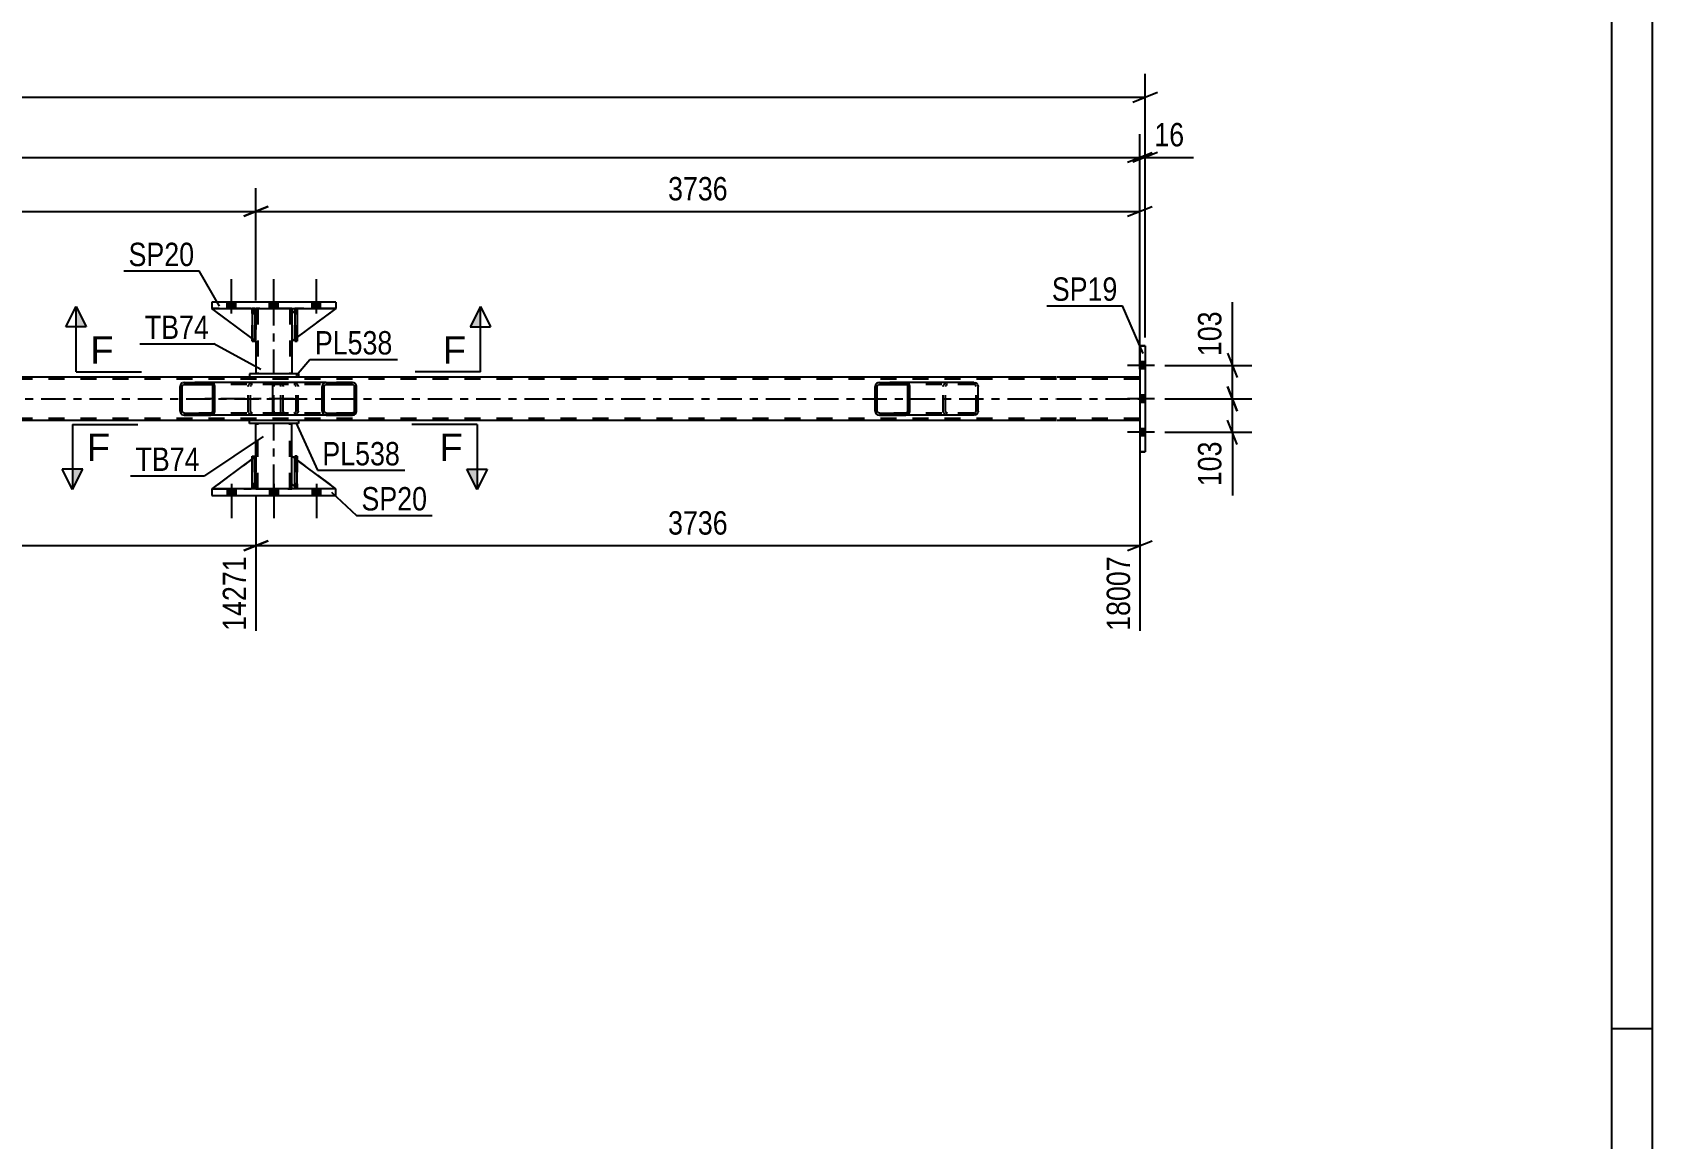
# Model space of a CAD drawing. Header units: millimetres. Extents: x 0 to 841, y 0 to 594.
# Drawn here: x 642.6 to 841, y 135.5 to 271.1 of the extents above; entities that cross this region are included whole.
import ezdxf

# ---------------------------------------------------------------- set-up
doc = ezdxf.new("R2010")
doc.units = ezdxf.units.MM
doc.linetypes.add('DXK_LINE_DOT2', pattern=[3.9198, 1.9599, -1.9599])
doc.linetypes.add('DXK_LINE_DOT3', pattern=[5.9187, 2.979, -0.9799, 0.9799, -0.9799])
doc.styles.add('Arial', font='ARIAL.TTF', dxfattribs={"height": 0.2})
doc.styles.add('Arial Narrow', font='ARIALN.TTF', dxfattribs={"height": 0.2})

# ---------------------------------------------------------------- blocks, each defined once
blk = doc.blocks.new('Unknown-318887337-1135')
at = {"color": 5, "linetype": 'Continuous'}
for p, q in [((841, 0), (841, 594)), ((836, 5), (836, 589)), ((841, 149), (836, 149))]:
    blk.add_line(p, q, dxfattribs=at)
blk = doc.blocks.new('Part-318887337-2912 - 2764')
at = {"linetype": 'Continuous'}
h = blk.add_hatch(dxfattribs=at)
h.set_pattern_fill('', scale=0.7, style=0, pattern_type=0)
h.set_pattern_definition([(45, (682.2037, 227.8962), (-1.57154, 1.57154), [])])
h.paths.add_polyline_path([(682.24, 227.71), (682.2, 227.9), (682.09, 228.05), (681.93, 228.16), (681.74, 228.19), (678.55, 228.19), (678.36, 228.16), (678.2, 228.05), (678.09, 227.9), (678.05, 227.71), (678.05, 224.67), (678.09, 224.49), (678.2, 224.33), (678.36, 224.23), (678.55, 224.19), (681.74, 224.19), (681.93, 224.23), (682.09, 224.33), (682.2, 224.49), (682.24, 224.67)])
h.paths.add_polyline_path([(681.97, 224.58), (681.92, 224.5), (681.84, 224.45), (681.74, 224.43), (678.55, 224.43), (678.46, 224.45), (678.38, 224.5), (678.32, 224.58), (678.3, 224.67), (678.3, 227.71), (678.32, 227.8), (678.38, 227.88), (678.46, 227.93), (678.55, 227.95), (681.74, 227.95), (681.84, 227.93), (681.92, 227.88), (681.97, 227.8), (681.99, 227.71), (681.99, 224.67)])
at = {"color": 2, "linetype": 'Continuous'}
for p, q in [((671.98, 227.71), (672, 227.9)), ((671.98, 224.67), (671.98, 227.71)), ((672, 227.9), (672.06, 228.05)), ((672.06, 228.05), (672.15, 228.16)), ((672.15, 228.16), (672.25, 228.19)), ((678.55, 228.19), (672.25, 228.19)), ((678.09, 227.9), (678.05, 227.71)), ((678.05, 224.67), (678.05, 227.71)), ((678.3, 227.71), (678.32, 227.8)), ((678.3, 224.67), (678.3, 227.71)), ((678.32, 227.8), (678.38, 227.88)), ((678.55, 228.19), (678.36, 228.16)), ((678.38, 227.88), (678.46, 227.93)), ((678.46, 227.93), (678.55, 227.95)), ((678.55, 228.19), (681.74, 228.19)), ((678.55, 227.95), (681.74, 227.95)), ((681.93, 228.16), (681.74, 228.19)), ((681.74, 227.95), (681.84, 227.93)), ((681.84, 227.93), (681.92, 227.88)), ((681.92, 227.88), (681.97, 227.8)), ((681.97, 227.8), (681.99, 227.71)), ((681.99, 224.67), (681.99, 227.71)), ((682.24, 227.71), (682.2, 227.9)), ((682.24, 224.67), (682.24, 227.71)), ((672, 224.49), (671.98, 224.67)), ((672.06, 224.33), (672, 224.49)), ((672.15, 224.23), (672.06, 224.33)), ((678.05, 224.67), (678.09, 224.49)), ((678.32, 224.58), (678.3, 224.67)), ((678.38, 224.5), (678.32, 224.58)), ((678.46, 224.45), (678.38, 224.5)), ((678.55, 224.43), (678.46, 224.45)), ((678.55, 224.43), (681.74, 224.43)), ((681.84, 224.45), (681.74, 224.43)), ((681.92, 224.5), (681.84, 224.45)), ((681.97, 224.58), (681.92, 224.5)), ((681.99, 224.67), (681.97, 224.58)), ((682.2, 224.49), (682.24, 224.67)), ((672.25, 224.19), (672.15, 224.23)), ((678.55, 224.19), (672.25, 224.19)), ((678.36, 224.23), (678.55, 224.19)), ((678.55, 224.19), (681.74, 224.19)), ((681.74, 224.19), (681.93, 224.23))]:
    blk.add_line(p, q, dxfattribs=at)
at = {"color": 7, "linetype": 'DXK_LINE_DOT2'}
for p, q in [((672.13, 227.8), (672.12, 227.71)), ((672.12, 224.67), (672.12, 227.71)), ((672.16, 227.88), (672.13, 227.8)), ((672.2, 227.93), (672.16, 227.88)), ((672.25, 227.95), (672.2, 227.93)), ((681.74, 227.95), (672.25, 227.95)), ((673.25, 227.95), (673.25, 228.19)), ((674.59, 228.19), (674.78, 228.16)), ((674.69, 227.93), (674.59, 227.95)), ((674.77, 227.88), (674.69, 227.93)), ((674.82, 227.8), (674.77, 227.88)), ((674.84, 227.71), (674.82, 227.8)), ((674.84, 224.67), (674.84, 227.71)), ((675.05, 227.9), (675.09, 227.71)), ((675.09, 224.67), (675.09, 227.71)), ((681.74, 228.19), (678.55, 228.19)), ((672.12, 224.67), (672.13, 224.58)), ((672.13, 224.58), (672.16, 224.5)), ((672.16, 224.5), (672.2, 224.45)), ((672.2, 224.45), (672.25, 224.43)), ((681.74, 224.43), (672.25, 224.43)), ((673.25, 224.19), (673.25, 224.43)), ((674.59, 224.43), (674.69, 224.45)), ((674.69, 224.45), (674.77, 224.5)), ((674.77, 224.5), (674.82, 224.58)), ((674.82, 224.58), (674.84, 224.67)), ((675.09, 224.67), (675.05, 224.49)), ((674.59, 224.19), (672.25, 224.19)), ((674.78, 224.23), (674.59, 224.19)), ((681.74, 224.19), (678.55, 224.19))]:
    blk.add_line(p, q, dxfattribs=at)
for centre, start, end in [((674.6, 227.7), 23.8494, 68.8059), ((674.6, 224.69), 291.1941, 336.1506)]:
    blk.add_arc(centre, 0.492, start, end, dxfattribs=at)
at = {"color": 2, "linetype": 'Continuous'}
for centre, start, end in [((678.54, 227.7), 111.1941, 156.1506), ((681.75, 227.7), 23.8494, 68.8059), ((678.54, 224.69), 203.8494, 248.8059), ((681.75, 224.69), 291.1941, 336.1506)]:
    blk.add_arc(centre, 0.492, start, end, dxfattribs=at)
blk = doc.blocks.new('Part-318887337-2864 - 2764')
at = {"color": 2, "linetype": 'Continuous'}
for p, q in [((669.93, 237.24), (669.93, 236.64)), ((674.33, 237.24), (674.33, 236.64)), ((669.93, 233.24), (669.93, 229.24)), ((674.33, 233.24), (674.33, 229.24))]:
    blk.add_line(p, q, dxfattribs=at)
at = {"color": 7, "linetype": 'DXK_LINE_DOT2'}
for p, q in [((674.33, 237.24), (669.93, 237.24)), ((669.93, 236.64), (669.93, 233.24)), ((670.17, 237.24), (670.17, 229.24)), ((674.09, 237.24), (674.09, 229.24)), ((674.33, 236.64), (674.33, 233.24)), ((674.33, 229.24), (669.93, 229.24))]:
    blk.add_line(p, q, dxfattribs=at)
at = {"color": 7, "linetype": 'DXK_LINE_DOT3'}
blk.add_line((672.13, 229.24), (672.13, 237.24), dxfattribs=at)
blk = doc.blocks.new('Part-318887337-2879 - 2764')
at = {"linetype": 'Continuous'}
h = blk.add_hatch(dxfattribs=at)
h.set_pattern_fill('', scale=0.7, style=0, pattern_type=0)
h.set_pattern_definition([(45, (749.993, 227.8962), (-1.57154, 1.57154), [])])
h.paths.add_polyline_path([(750.03, 227.71), (749.99, 227.9), (749.88, 228.05), (749.72, 228.16), (749.52, 228.19), (746.29, 228.19), (746.09, 228.16), (745.92, 228.05), (745.81, 227.9), (745.78, 227.71), (745.78, 224.67), (745.81, 224.49), (745.92, 224.33), (746.09, 224.23), (746.29, 224.19), (749.52, 224.19), (749.72, 224.23), (749.88, 224.33), (749.99, 224.49), (750.03, 224.67)])
h.paths.add_polyline_path([(749.76, 224.58), (749.7, 224.5), (749.62, 224.45), (749.52, 224.43), (746.29, 224.43), (746.19, 224.45), (746.11, 224.5), (746.05, 224.58), (746.03, 224.67), (746.03, 227.71), (746.05, 227.8), (746.11, 227.88), (746.19, 227.93), (746.29, 227.95), (749.52, 227.95), (749.62, 227.93), (749.7, 227.88), (749.76, 227.8), (749.78, 227.71), (749.78, 224.67)])
at = {"color": 2, "linetype": 'Continuous'}
for p, q in [((745.81, 227.9), (745.78, 227.71)), ((745.78, 224.67), (745.78, 227.71)), ((746.03, 227.71), (746.05, 227.8)), ((746.03, 224.67), (746.03, 227.71)), ((746.05, 227.8), (746.11, 227.88)), ((746.29, 228.19), (746.09, 228.16)), ((746.11, 227.88), (746.19, 227.93)), ((746.19, 227.93), (746.29, 227.95)), ((746.29, 228.19), (749.52, 228.19)), ((746.29, 227.95), (749.52, 227.95)), ((757.87, 228.19), (749.52, 228.19)), ((749.72, 228.16), (749.52, 228.19)), ((749.52, 227.95), (749.62, 227.93)), ((749.62, 227.93), (749.7, 227.88)), ((749.7, 227.88), (749.76, 227.8)), ((749.76, 227.8), (749.78, 227.71)), ((749.78, 224.67), (749.78, 227.71)), ((750.03, 227.71), (749.99, 227.9)), ((750.03, 224.67), (750.03, 227.71)), ((757.87, 228.19), (758.07, 228.16)), ((758.34, 227.9), (758.38, 227.71)), ((758.38, 224.67), (758.38, 227.71)), ((745.78, 224.67), (745.81, 224.49)), ((746.05, 224.58), (746.03, 224.67)), ((746.11, 224.5), (746.05, 224.58)), ((746.19, 224.45), (746.11, 224.5)), ((746.29, 224.43), (746.19, 224.45)), ((746.29, 224.43), (749.52, 224.43)), ((749.62, 224.45), (749.52, 224.43)), ((749.7, 224.5), (749.62, 224.45)), ((749.76, 224.58), (749.7, 224.5)), ((749.78, 224.67), (749.76, 224.58)), ((749.99, 224.49), (750.03, 224.67)), ((758.38, 224.67), (758.34, 224.49)), ((746.09, 224.23), (746.29, 224.19)), ((746.29, 224.19), (749.52, 224.19)), ((749.52, 224.19), (749.72, 224.23)), ((757.87, 224.19), (749.52, 224.19)), ((758.07, 224.23), (757.87, 224.19))]:
    blk.add_line(p, q, dxfattribs=at)
at = {"color": 7, "linetype": 'DXK_LINE_DOT2'}
for p, q in [((749.52, 228.19), (746.29, 228.19)), ((757.87, 227.95), (746.29, 227.95)), ((754.12, 227.71), (754.16, 227.9)), ((754.12, 224.67), (754.12, 227.71)), ((754.4, 227.8), (754.38, 227.71)), ((754.38, 224.67), (754.38, 227.71)), ((754.45, 227.88), (754.4, 227.8)), ((754.44, 228.16), (754.64, 228.19)), ((754.45, 227.88), (754.48, 227.9)), ((754.48, 227.9), (754.54, 227.93)), ((754.54, 227.93), (754.64, 227.95)), ((757.97, 227.93), (757.87, 227.95)), ((758.05, 227.88), (757.97, 227.93)), ((758.11, 227.8), (758.05, 227.88)), ((758.13, 227.71), (758.11, 227.8)), ((758.13, 224.67), (758.13, 227.71)), ((757.87, 224.43), (746.29, 224.43)), ((754.16, 224.49), (754.12, 224.67)), ((754.38, 224.67), (754.4, 224.58)), ((754.4, 224.58), (754.45, 224.5)), ((754.45, 224.5), (754.48, 224.49)), ((754.48, 224.49), (754.54, 224.45)), ((754.54, 224.45), (754.64, 224.43)), ((757.87, 224.43), (757.97, 224.45)), ((757.97, 224.45), (758.05, 224.5)), ((758.05, 224.5), (758.11, 224.58)), ((758.11, 224.58), (758.13, 224.67)), ((749.52, 224.19), (746.29, 224.19)), ((754.64, 224.19), (754.44, 224.23))]:
    blk.add_line(p, q, dxfattribs=at)
at = {"color": 2, "linetype": 'Continuous'}
for centre, start, end in [((746.27, 227.69), 110.7584, 155.6801), ((749.54, 227.69), 24.32, 69.2417), ((757.89, 227.69), 24.32, 69.2417), ((746.27, 224.69), 204.32, 249.2417), ((749.54, 224.69), 290.7584, 335.6801), ((757.89, 224.69), 290.7584, 335.6801)]:
    blk.add_arc(centre, 0.496, start, end, dxfattribs=at)
at = {"color": 7, "linetype": 'DXK_LINE_DOT2'}
for centre, start, end in [((754.62, 227.69), 110.7584, 155.6801), ((754.62, 224.69), 204.32, 249.2417)]:
    blk.add_arc(centre, 0.496, start, end, dxfattribs=at)
blk = doc.blocks.new('Part-318887337-2883 - 2764')
at = {"linetype": 'Continuous'}
h = blk.add_hatch(dxfattribs=at)
h.set_pattern_fill('', scale=0.7, style=0, pattern_type=0)
h.set_pattern_definition([(45, (664.859, 227.8962), (-1.57154, 1.57154), [])])
h.paths.add_polyline_path([(664.9, 227.71), (664.86, 227.9), (664.75, 228.05), (664.58, 228.16), (664.39, 228.19), (661.15, 228.19), (660.96, 228.16), (660.79, 228.05), (660.68, 227.9), (660.64, 227.71), (660.64, 224.67), (660.68, 224.49), (660.79, 224.33), (660.96, 224.23), (661.15, 224.19), (664.39, 224.19), (664.58, 224.23), (664.75, 224.33), (664.86, 224.49), (664.9, 224.67)])
h.paths.add_polyline_path([(664.62, 224.58), (664.57, 224.5), (664.48, 224.45), (664.39, 224.43), (661.15, 224.43), (661.05, 224.45), (660.97, 224.5), (660.92, 224.58), (660.9, 224.67), (660.9, 227.71), (660.92, 227.8), (660.97, 227.88), (661.05, 227.93), (661.15, 227.95), (664.39, 227.95), (664.48, 227.93), (664.57, 227.88), (664.62, 227.8), (664.64, 227.71), (664.64, 224.67)])
at = {"color": 2, "linetype": 'Continuous'}
for p, q in [((660.68, 227.9), (660.64, 227.71)), ((660.64, 224.67), (660.64, 227.71)), ((660.9, 227.71), (660.92, 227.8)), ((660.9, 224.67), (660.9, 227.71)), ((660.92, 227.8), (660.97, 227.88)), ((661.15, 228.19), (660.96, 228.16)), ((660.97, 227.88), (661.05, 227.93)), ((661.05, 227.93), (661.15, 227.95)), ((661.15, 228.19), (664.39, 228.19)), ((661.15, 227.95), (664.39, 227.95)), ((672.25, 228.19), (664.39, 228.19)), ((664.58, 228.16), (664.39, 228.19)), ((664.39, 227.95), (664.48, 227.93)), ((664.48, 227.93), (664.57, 227.88)), ((664.57, 227.88), (664.62, 227.8)), ((664.62, 227.8), (664.64, 227.71)), ((664.64, 224.67), (664.64, 227.71)), ((664.9, 227.71), (664.86, 227.9)), ((664.9, 224.67), (664.9, 227.71)), ((660.64, 224.67), (660.68, 224.49)), ((660.92, 224.58), (660.9, 224.67)), ((660.97, 224.5), (660.92, 224.58)), ((661.05, 224.45), (660.97, 224.5)), ((661.15, 224.43), (661.05, 224.45)), ((661.15, 224.43), (664.39, 224.43)), ((664.48, 224.45), (664.39, 224.43)), ((664.57, 224.5), (664.48, 224.45)), ((664.62, 224.58), (664.57, 224.5)), ((664.64, 224.67), (664.62, 224.58)), ((664.86, 224.49), (664.9, 224.67)), ((660.96, 224.23), (661.15, 224.19)), ((661.15, 224.19), (664.39, 224.19)), ((664.39, 224.19), (664.58, 224.23)), ((672.25, 224.19), (664.39, 224.19))]:
    blk.add_line(p, q, dxfattribs=at)
at = {"color": 7, "linetype": 'DXK_LINE_DOT2'}
for p, q in [((664.39, 228.19), (661.15, 228.19)), ((672.74, 227.95), (661.15, 227.95)), ((668.99, 227.71), (669.03, 227.9)), ((668.99, 224.67), (668.99, 227.71)), ((669.27, 227.8), (669.25, 227.71)), ((669.25, 224.67), (669.25, 227.71)), ((669.32, 227.88), (669.27, 227.8)), ((669.31, 228.16), (669.5, 228.19)), ((669.4, 227.93), (669.32, 227.88)), ((669.5, 227.95), (669.4, 227.93)), ((672.74, 228.19), (672.25, 228.19)), ((672.74, 228.19), (672.93, 228.16)), ((672.83, 227.93), (672.74, 227.95)), ((672.92, 227.88), (672.83, 227.93)), ((672.97, 227.8), (672.92, 227.88)), ((672.99, 227.71), (672.97, 227.8)), ((672.99, 224.67), (672.99, 227.71)), ((673.21, 227.9), (673.25, 227.71)), ((673.25, 224.67), (673.25, 227.71)), ((672.74, 224.43), (661.15, 224.43)), ((669.03, 224.49), (668.99, 224.67)), ((669.25, 224.67), (669.27, 224.58)), ((669.27, 224.58), (669.32, 224.5)), ((669.32, 224.5), (669.4, 224.45)), ((669.4, 224.45), (669.5, 224.43)), ((672.74, 224.43), (672.83, 224.45)), ((672.83, 224.45), (672.92, 224.5)), ((672.92, 224.5), (672.97, 224.58)), ((672.97, 224.58), (672.99, 224.67)), ((673.25, 224.67), (673.21, 224.49)), ((664.39, 224.19), (661.15, 224.19)), ((669.5, 224.19), (669.31, 224.23)), ((672.74, 224.19), (672.25, 224.19)), ((672.93, 224.23), (672.74, 224.19))]:
    blk.add_line(p, q, dxfattribs=at)
at = {"color": 7, "linetype": 'DXK_LINE_DOT3'}
blk.add_line((674.54, 226.19), (662.77, 226.19), dxfattribs=at)
at = {"color": 2, "linetype": 'Continuous'}
for centre, start, end in [((661.13, 227.69), 110.7584, 155.6801), ((664.41, 227.69), 24.32, 69.2417), ((661.13, 224.69), 204.32, 249.2417), ((664.41, 224.69), 290.7584, 335.6801)]:
    blk.add_arc(centre, 0.496, start, end, dxfattribs=at)
at = {"color": 7, "linetype": 'DXK_LINE_DOT2'}
for centre, start, end in [((669.48, 227.69), 110.7584, 155.6801), ((672.76, 227.69), 24.32, 69.2417), ((669.48, 224.69), 204.32, 249.2417), ((672.76, 224.69), 290.7584, 335.6801)]:
    blk.add_arc(centre, 0.496, start, end, dxfattribs=at)
blk = doc.blocks.new('Part-318887337-2939 - 2764')
at = {"color": 2, "linetype": 'Continuous'}
for p, q in [((778.2, 232.69), (778.2, 232.69)), ((778.2, 232.69), (778.84, 232.69)), ((778.2, 232.69), (778.2, 219.69)), ((778.84, 232.69), (778.84, 232.69)), ((778.84, 232.69), (778.84, 219.69)), ((778.84, 219.69), (778.2, 219.69))]:
    blk.add_line(p, q, dxfattribs=at)
at = {"color": 7, "linetype": 'DXK_LINE_DOT2'}
for p, q in [((778.84, 232.69), (778.2, 232.69)), ((778.2, 219.69), (778.84, 219.69))]:
    blk.add_line(p, q, dxfattribs=at)
blk = doc.blocks.new('Part-318887337-2945 - 2764')
at = {"color": 7, "linetype": 'DXK_LINE_DOT2'}
for p, q in [((669.48, 219.16), (669.8, 219.16)), ((669.48, 215.76), (669.48, 219.16)), ((669.48, 219.16), (669.48, 215.16)), ((669.8, 219.16), (669.8, 215.76)), ((669.8, 215.16), (669.8, 219.06)), ((669.8, 215.76), (669.48, 215.76)), ((669.48, 215.16), (669.48, 215.76)), ((669.8, 215.16), (669.48, 215.16)), ((669.8, 215.76), (669.8, 215.16)), ((669.8, 215.16), (669.8, 215.16))]:
    blk.add_line(p, q, dxfattribs=at)
blk = doc.blocks.new('Part-318887337-2948 - 2764')
at = {"color": 2, "linetype": 'Continuous'}
for p, q in [((674.68, 236.99), (674.33, 236.64)), ((674.33, 236.64), (674.33, 233.24)), ((679.73, 237.24), (675, 233.74)), ((674.68, 233.5), (674.33, 233.24))]:
    blk.add_line(p, q, dxfattribs=at)
at = {"color": 7, "linetype": 'DXK_LINE_DOT2'}
for p, q in [((674.93, 237.24), (674.68, 236.99)), ((679.73, 237.24), (674.93, 237.24)), ((675, 233.74), (674.68, 233.5))]:
    blk.add_line(p, q, dxfattribs=at)
blk = doc.blocks.new('Part-318887337-2951 - 2764')
at = {"color": 7, "linetype": 'DXK_LINE_DOT2'}
for p, q in [((674.93, 237.24), (674.33, 236.64)), ((674.33, 233.24), (679.73, 237.24)), ((674.33, 236.64), (674.33, 233.24)), ((679.73, 237.24), (674.93, 237.24))]:
    blk.add_line(p, q, dxfattribs=at)
blk = doc.blocks.new('Part-318887337-2954 - 2764')
at = {"color": 2, "linetype": 'Continuous'}
for p, q in [((669.48, 233.57), (664.53, 237.24)), ((669.48, 237.08), (669.33, 237.24)), ((669.93, 236.64), (669.8, 236.76)), ((669.93, 236.64), (669.93, 236.64)), ((669.93, 233.24), (669.93, 236.64)), ((669.8, 233.33), (669.93, 233.24)), ((669.93, 233.24), (669.93, 233.24))]:
    blk.add_line(p, q, dxfattribs=at)
at = {"color": 7, "linetype": 'DXK_LINE_DOT2'}
for p, q in [((669.33, 237.24), (664.53, 237.24)), ((669.33, 237.24), (669.93, 236.64)), ((669.8, 236.76), (669.48, 237.08)), ((669.93, 236.64), (669.93, 233.24)), ((669.8, 233.33), (669.48, 233.57))]:
    blk.add_line(p, q, dxfattribs=at)
blk = doc.blocks.new('Part-318887337-2957 - 2764')
at = {"color": 7, "linetype": 'DXK_LINE_DOT2'}
for p, q in [((669.93, 233.24), (664.53, 237.24)), ((664.53, 237.24), (669.33, 237.24)), ((669.33, 237.24), (669.93, 236.64)), ((669.93, 236.64), (669.33, 237.24)), ((669.93, 236.64), (669.93, 233.24)), ((669.93, 236.64), (669.93, 236.64)), ((669.93, 236.64), (669.93, 233.24))]:
    blk.add_line(p, q, dxfattribs=at)
blk = doc.blocks.new('Part-318887337-2958 - 2764')
at = {"color": 2, "linetype": 'Continuous'}
for p, q in [((675, 237.24), (674.68, 237.24)), ((674.68, 237.24), (674.68, 233.24)), ((675, 237.24), (675, 237.24)), ((675, 237.24), (675, 233.24)), ((675, 233.24), (674.68, 233.24))]:
    blk.add_line(p, q, dxfattribs=at)
at = {"color": 7, "linetype": 'DXK_LINE_DOT2'}
for p, q in [((674.68, 236.64), (674.68, 237.24)), ((675, 236.64), (674.68, 236.64)), ((674.68, 236.64), (674.68, 233.24)), ((675, 236.64), (675, 237.24)), ((675, 237.24), (675, 237.24)), ((675, 233.24), (675, 236.64))]:
    blk.add_line(p, q, dxfattribs=at)
blk = doc.blocks.new('Part-318887337-2959 - 2764')
at = {"color": 2, "linetype": 'Continuous'}
for p, q in [((669.8, 237.24), (669.48, 237.24)), ((669.48, 237.24), (669.48, 233.24)), ((669.8, 237.24), (669.8, 237.24)), ((669.8, 237.24), (669.8, 233.24)), ((669.8, 233.24), (669.48, 233.24))]:
    blk.add_line(p, q, dxfattribs=at)
at = {"color": 7, "linetype": 'DXK_LINE_DOT2'}
for p, q in [((669.48, 236.64), (669.48, 237.24)), ((669.8, 236.64), (669.48, 236.64)), ((669.48, 236.64), (669.48, 233.24)), ((669.8, 236.64), (669.8, 237.24)), ((669.8, 237.24), (669.8, 237.24)), ((669.8, 233.24), (669.8, 236.64))]:
    blk.add_line(p, q, dxfattribs=at)
blk = doc.blocks.new('Part-318887337-2960 - 2764')
at = {"color": 7, "linetype": 'DXK_LINE_DOT2'}
for p, q in [((674.68, 236.64), (674.68, 237.24)), ((674.68, 237.24), (674.68, 237.24)), ((674.68, 237.24), (674.68, 233.24)), ((675, 237.24), (674.68, 237.24)), ((674.68, 233.24), (674.68, 236.64)), ((674.68, 236.64), (675, 236.64)), ((675, 236.64), (675, 237.24)), ((675, 233.24), (675, 237.24)), ((675, 236.64), (675, 233.24)), ((674.68, 233.24), (675, 233.24))]:
    blk.add_line(p, q, dxfattribs=at)
blk = doc.blocks.new('Part-318887337-2961 - 2764')
at = {"color": 7, "linetype": 'DXK_LINE_DOT2'}
for p, q in [((669.48, 236.64), (669.48, 237.24)), ((669.48, 237.24), (669.48, 237.24)), ((669.48, 237.24), (669.48, 233.24)), ((669.8, 237.24), (669.48, 237.24)), ((669.48, 233.24), (669.48, 236.64)), ((669.48, 236.64), (669.8, 236.64)), ((669.8, 236.64), (669.8, 237.24)), ((669.8, 233.24), (669.8, 237.24)), ((669.8, 236.64), (669.8, 233.24)), ((669.48, 233.24), (669.8, 233.24))]:
    blk.add_line(p, q, dxfattribs=at)
blk = doc.blocks.new('Part-318887337-2966 - 2764')
at = {"color": 2, "linetype": 'Continuous'}
for p, q in [((669.93, 219.16), (669.93, 223.16)), ((674.33, 219.16), (674.33, 223.16)), ((669.93, 215.16), (669.93, 215.76)), ((674.33, 215.16), (674.33, 215.76))]:
    blk.add_line(p, q, dxfattribs=at)
at = {"color": 7, "linetype": 'DXK_LINE_DOT2'}
for p, q in [((674.33, 223.16), (669.93, 223.16)), ((670.17, 215.16), (670.17, 223.16)), ((674.09, 215.16), (674.09, 223.16)), ((669.93, 215.76), (669.93, 219.16)), ((674.33, 215.76), (674.33, 219.16)), ((669.93, 215.16), (674.33, 215.16))]:
    blk.add_line(p, q, dxfattribs=at)
at = {"color": 7, "linetype": 'DXK_LINE_DOT3'}
blk.add_line((672.13, 215.16), (672.13, 223.16), dxfattribs=at)
blk = doc.blocks.new('Part-318887337-2971 - 2764')
at = {"color": 2, "linetype": 'Continuous'}
for p, q in [((669.13, 223.56), (675.13, 223.56)), ((669.13, 223.16), (669.13, 223.56)), ((675.13, 223.16), (669.13, 223.16)), ((675.13, 223.56), (675.13, 223.16))]:
    blk.add_line(p, q, dxfattribs=at)
blk = doc.blocks.new('Part-318887337-2976 - 2764')
at = {"color": 2, "linetype": 'Continuous'}
for p, q in [((675.13, 229.24), (669.13, 229.24)), ((669.13, 229.24), (669.13, 228.84)), ((675.13, 228.84), (669.13, 228.84)), ((675.13, 229.24), (675.13, 228.84))]:
    blk.add_line(p, q, dxfattribs=at)
blk = doc.blocks.new('Part-318887337-2979 - 2764')
at = {"color": 7, "linetype": 'DXK_LINE_DOT2'}
for p, q in [((674.33, 215.76), (674.33, 219.16)), ((674.33, 219.16), (679.73, 215.16)), ((674.93, 215.16), (674.33, 215.76)), ((679.73, 215.16), (674.93, 215.16))]:
    blk.add_line(p, q, dxfattribs=at)
blk = doc.blocks.new('Part-318887337-2982 - 2764')
at = {"color": 2, "linetype": 'Continuous'}
for p, q in [((669.48, 218.83), (664.53, 215.16)), ((669.93, 219.16), (669.8, 219.06)), ((669.93, 215.76), (669.93, 219.16)), ((669.48, 215.31), (669.33, 215.16)), ((669.93, 215.76), (669.8, 215.63)), ((669.93, 215.76), (669.93, 215.76))]:
    blk.add_line(p, q, dxfattribs=at)
at = {"color": 7, "linetype": 'DXK_LINE_DOT2'}
for p, q in [((669.8, 219.06), (669.48, 218.83)), ((669.93, 215.76), (669.93, 219.16)), ((664.53, 215.16), (669.33, 215.16)), ((669.93, 215.76), (669.33, 215.16)), ((669.8, 215.63), (669.48, 215.31))]:
    blk.add_line(p, q, dxfattribs=at)
blk = doc.blocks.new('Part-318887337-2985 - 2764')
at = {"color": 7, "linetype": 'DXK_LINE_DOT2'}
for p, q in [((669.93, 219.16), (664.53, 215.16)), ((669.93, 215.76), (669.93, 219.16)), ((669.93, 219.16), (669.93, 215.76)), ((664.53, 215.16), (669.33, 215.16)), ((669.33, 215.16), (669.93, 215.76)), ((669.93, 215.76), (669.33, 215.16)), ((669.93, 215.76), (669.93, 215.76))]:
    blk.add_line(p, q, dxfattribs=at)
blk = doc.blocks.new('Part-318887337-2986 - 2764')
at = {"color": 2, "linetype": 'Continuous'}
for p, q in [((674.68, 215.16), (674.68, 219.16)), ((674.68, 219.16), (675, 219.16)), ((675, 215.16), (675, 219.16)), ((674.68, 215.16), (674.68, 215.16)), ((675, 215.16), (674.68, 215.16))]:
    blk.add_line(p, q, dxfattribs=at)
at = {"color": 7, "linetype": 'DXK_LINE_DOT2'}
for p, q in [((674.68, 219.16), (674.68, 215.76)), ((675, 215.76), (675, 219.16)), ((674.68, 215.76), (674.68, 215.16)), ((674.68, 215.76), (675, 215.76)), ((675, 215.16), (675, 215.76)), ((675, 215.16), (675, 215.16))]:
    blk.add_line(p, q, dxfattribs=at)
blk = doc.blocks.new('Part-318887337-2987 - 2764')
at = {"color": 2, "linetype": 'Continuous'}
for p, q in [((669.48, 215.16), (669.48, 219.16)), ((669.48, 219.16), (669.8, 219.16)), ((669.8, 215.16), (669.8, 219.16)), ((669.48, 215.16), (669.48, 215.16)), ((669.8, 215.16), (669.48, 215.16))]:
    blk.add_line(p, q, dxfattribs=at)
at = {"color": 7, "linetype": 'DXK_LINE_DOT2'}
for p, q in [((669.48, 219.16), (669.48, 215.76)), ((669.8, 215.76), (669.8, 219.16)), ((669.48, 215.76), (669.48, 215.16)), ((669.48, 215.76), (669.8, 215.76)), ((669.8, 215.16), (669.8, 215.76)), ((669.8, 215.16), (669.8, 215.16))]:
    blk.add_line(p, q, dxfattribs=at)
blk = doc.blocks.new('Part-318887337-2988 - 2764')
at = {"color": 7, "linetype": 'DXK_LINE_DOT2'}
for p, q in [((675, 219.16), (674.68, 219.16)), ((674.68, 215.76), (674.68, 219.16)), ((674.68, 219.16), (674.68, 215.16)), ((675, 219.16), (675, 215.76)), ((675, 215.16), (675, 219.16)), ((675, 215.76), (674.68, 215.76)), ((674.68, 215.16), (674.68, 215.76)), ((675, 215.16), (674.68, 215.16)), ((675, 215.76), (675, 215.16)), ((675, 215.16), (675, 215.16))]:
    blk.add_line(p, q, dxfattribs=at)
blk = doc.blocks.new('Part-318887337-2993 - 2764')
at = {"color": 2, "linetype": 'Continuous'}
for p, q in [((767.98, 228.83), (99.1, 228.83)), ((778.2, 228.83), (768.08, 228.83)), ((669.13, 223.55), (504.86, 223.55)), ((767.98, 223.55), (675.13, 223.55)), ((778.2, 223.55), (768.08, 223.55))]:
    blk.add_line(p, q, dxfattribs=at)
at = {"color": 7, "linetype": 'DXK_LINE_DOT2'}
for p, q in [((767.98, 228.59), (99.1, 228.59)), ((778.2, 228.59), (768.08, 228.59)), ((778.2, 228.83), (778.2, 223.55)), ((767.98, 223.79), (99.1, 223.79)), ((675.13, 223.55), (669.13, 223.55)), ((778.2, 223.79), (768.08, 223.79))]:
    blk.add_line(p, q, dxfattribs=at)
at = {"color": 7, "linetype": 'DXK_LINE_DOT3'}
for p, q in [((99.1, 226.19), (767.98, 226.19)), ((768.08, 226.19), (778.2, 226.19))]:
    blk.add_line(p, q, dxfattribs=at)
blk = doc.blocks.new('Part-318887337-3000 - 2764')
at = {"color": 2, "linetype": 'Continuous'}
for p, q in [((679.73, 238.04), (664.53, 238.04)), ((664.53, 238.04), (664.53, 237.24)), ((664.53, 237.24), (679.73, 237.24)), ((679.73, 238.04), (679.73, 237.24))]:
    blk.add_line(p, q, dxfattribs=at)
blk = doc.blocks.new('Part-318887337-3005 - 2764')
at = {"color": 2, "linetype": 'Continuous'}
for p, q in [((679.73, 215.16), (664.53, 215.16)), ((664.53, 215.16), (664.53, 214.36)), ((664.53, 214.36), (679.73, 214.36)), ((679.73, 214.36), (679.73, 215.16))]:
    blk.add_line(p, q, dxfattribs=at)
blk = doc.blocks.new('Part-318887337-3008 - 2764')
at = {"color": 2, "linetype": 'Continuous'}
for p, q in [((674.33, 215.76), (674.33, 219.16)), ((674.68, 218.9), (674.33, 219.16)), ((679.73, 215.16), (675, 218.66)), ((674.68, 215.4), (674.33, 215.76))]:
    blk.add_line(p, q, dxfattribs=at)
at = {"color": 7, "linetype": 'DXK_LINE_DOT2'}
for p, q in [((675, 218.66), (674.68, 218.9)), ((674.93, 215.16), (674.68, 215.4)), ((679.73, 215.16), (674.93, 215.16)), ((679.73, 215.16), (679.73, 215.16)), ((679.73, 215.16), (679.73, 215.16))]:
    blk.add_line(p, q, dxfattribs=at)
blk = doc.blocks.new('Bolt-318887337-3027 - 2764')
at = {"linetype": 'Continuous'}
for points in [[(667.45, 215.16), (666.41, 215.16), (666.41, 214.36), (667.45, 214.36)], [(667.45, 215.16), (666.41, 215.16), (666.41, 214.36), (667.45, 214.36)], [(667.45, 215.16), (666.41, 215.16), (666.41, 214.36), (667.45, 214.36)], [(672.65, 215.16), (671.61, 215.16), (671.61, 214.36), (672.65, 214.36)], [(672.65, 215.16), (671.61, 215.16), (671.61, 214.36), (672.65, 214.36)], [(677.85, 215.16), (676.81, 215.16), (676.81, 214.36), (677.85, 214.36)], [(677.85, 215.16), (676.81, 215.16), (676.81, 214.36), (677.85, 214.36)], [(677.85, 215.16), (676.81, 215.16), (676.81, 214.36), (677.85, 214.36)]]:
    blk.add_hatch(color=1, dxfattribs=at).paths.add_polyline_path(points)
at = {"color": 1, "linetype": 'Continuous'}
for p, q in [((666.41, 215.16), (666.41, 214.36)), ((666.41, 215.16), (666.41, 214.36)), ((666.41, 215.16), (666.41, 214.36)), ((666.93, 215.76), (666.93, 211.56)), ((666.93, 215.76), (666.93, 211.56)), ((666.93, 215.76), (666.93, 211.56)), ((667.45, 215.16), (667.45, 214.36)), ((667.45, 215.16), (667.45, 214.36)), ((667.45, 215.16), (667.45, 214.36)), ((671.61, 215.16), (671.61, 214.36)), ((671.61, 215.16), (671.61, 214.36)), ((672.13, 215.76), (672.13, 211.56)), ((672.13, 215.76), (672.13, 211.56)), ((672.65, 215.16), (672.65, 214.36)), ((672.65, 215.16), (672.65, 214.36)), ((676.81, 215.16), (676.81, 214.36)), ((676.81, 215.16), (676.81, 214.36)), ((676.81, 215.16), (676.81, 214.36)), ((677.33, 215.76), (677.33, 211.56)), ((677.33, 215.76), (677.33, 211.56)), ((677.33, 215.76), (677.33, 211.56)), ((677.85, 215.16), (677.85, 214.36)), ((677.85, 215.16), (677.85, 214.36)), ((677.85, 215.16), (677.85, 214.36))]:
    blk.add_line(p, q, dxfattribs=at)
blk = doc.blocks.new('Bolt-318887337-3028 - 2764')
at = {"linetype": 'Continuous'}
for points in [[(666.41, 237.24), (667.45, 237.24), (667.45, 238.04), (666.41, 238.04)], [(666.41, 237.24), (667.45, 237.24), (667.45, 238.04), (666.41, 238.04)], [(666.41, 237.24), (667.45, 237.24), (667.45, 238.04), (666.41, 238.04)], [(671.61, 237.24), (672.65, 237.24), (672.65, 238.04), (671.61, 238.04)], [(671.61, 237.24), (672.65, 237.24), (672.65, 238.04), (671.61, 238.04)], [(676.81, 237.24), (677.85, 237.24), (677.85, 238.04), (676.81, 238.04)], [(676.81, 237.24), (677.85, 237.24), (677.85, 238.04), (676.81, 238.04)], [(676.81, 237.24), (677.85, 237.24), (677.85, 238.04), (676.81, 238.04)]]:
    blk.add_hatch(color=1, dxfattribs=at).paths.add_polyline_path(points)
at = {"color": 1, "linetype": 'Continuous'}
for p, q in [((666.93, 236.64), (666.93, 240.84)), ((666.93, 236.64), (666.93, 240.84)), ((666.93, 236.64), (666.93, 240.84)), ((672.13, 236.64), (672.13, 240.84)), ((672.13, 236.64), (672.13, 240.84)), ((677.33, 236.64), (677.33, 240.84)), ((677.33, 236.64), (677.33, 240.84)), ((677.33, 236.64), (677.33, 240.84)), ((666.41, 237.24), (666.41, 238.04)), ((666.41, 237.24), (666.41, 238.04)), ((666.41, 237.24), (666.41, 238.04)), ((667.45, 237.24), (667.45, 238.04)), ((667.45, 237.24), (667.45, 238.04)), ((667.45, 237.24), (667.45, 238.04)), ((671.61, 237.24), (671.61, 238.04)), ((671.61, 237.24), (671.61, 238.04)), ((672.65, 237.24), (672.65, 238.04)), ((672.65, 237.24), (672.65, 238.04)), ((676.81, 237.24), (676.81, 238.04)), ((676.81, 237.24), (676.81, 238.04)), ((676.81, 237.24), (676.81, 238.04)), ((677.85, 237.24), (677.85, 238.04)), ((677.85, 237.24), (677.85, 238.04)), ((677.85, 237.24), (677.85, 238.04))]:
    blk.add_line(p, q, dxfattribs=at)
blk = doc.blocks.new('Bolt-318887337-3042 - 2764')
at = {"linetype": 'Continuous'}
for points in [[(778.84, 229.85), (778.84, 230.73), (778.2, 230.73), (778.2, 229.85)], [(778.84, 229.85), (778.84, 230.73), (778.2, 230.73), (778.2, 229.85)], [(778.84, 229.85), (778.84, 230.73), (778.2, 230.73), (778.2, 229.85)], [(778.84, 225.75), (778.84, 226.63), (778.2, 226.63), (778.2, 225.75)], [(778.84, 225.75), (778.84, 226.63), (778.2, 226.63), (778.2, 225.75)], [(778.84, 221.65), (778.84, 222.53), (778.2, 222.53), (778.2, 221.65)], [(778.84, 221.65), (778.84, 222.53), (778.2, 222.53), (778.2, 221.65)], [(778.84, 221.65), (778.84, 222.53), (778.2, 222.53), (778.2, 221.65)]]:
    blk.add_hatch(color=1, dxfattribs=at).paths.add_polyline_path(points)
at = {"color": 1, "linetype": 'Continuous'}
for p, q in [((780, 230.29), (776.68, 230.29)), ((780, 230.29), (776.68, 230.29)), ((780, 230.29), (776.68, 230.29)), ((778.84, 230.73), (778.2, 230.73)), ((778.84, 230.73), (778.2, 230.73)), ((778.84, 230.73), (778.2, 230.73)), ((778.84, 229.85), (778.2, 229.85)), ((778.84, 229.85), (778.2, 229.85)), ((778.84, 229.85), (778.2, 229.85)), ((778.84, 226.63), (778.2, 226.63)), ((778.84, 226.63), (778.2, 226.63)), ((780, 226.19), (776.68, 226.19)), ((780, 226.19), (776.68, 226.19)), ((778.84, 225.75), (778.2, 225.75)), ((778.84, 225.75), (778.2, 225.75)), ((778.84, 222.53), (778.2, 222.53)), ((778.84, 222.53), (778.2, 222.53)), ((778.84, 222.53), (778.2, 222.53)), ((780, 222.09), (776.68, 222.09)), ((780, 222.09), (776.68, 222.09)), ((780, 222.09), (776.68, 222.09)), ((778.84, 221.65), (778.2, 221.65)), ((778.84, 221.65), (778.2, 221.65)), ((778.84, 221.65), (778.2, 221.65))]:
    blk.add_line(p, q, dxfattribs=at)
blk = doc.blocks.new('StraightDimension-318887337-3086 - 2764')
at = {"color": 7, "linetype": 'Continuous'}
for p, q in [((499.66, 214.16), (499.66, 197.76)), ((669.93, 214.16), (669.93, 197.76)), ((501.16, 208.8), (498.16, 207.6)), ((668.43, 207.6), (671.43, 208.8)), ((499.66, 208.2), (669.93, 208.2))]:
    blk.add_line(p, q, dxfattribs=at)
at = {"color": 0}
blk.add_wipeout([(589.05, 208.95), (589.05, 213.15), (580.54, 213.15), (580.54, 208.95)], dxfattribs=at)
at = {"color": 0, "linetype": 'Continuous'}
blk.add_wipeout([(669.33, 207.5), (665.13, 207.5), (665.13, 197.16), (669.33, 197.16)], dxfattribs=at)
at = {"color": 3, "style": 'Arial Narrow'}
blk.add_text('4257', height=2.863, dxfattribs=at).set_placement((581.14, 209.55))
at = {"color": 3, "linetype": 'Continuous', "style": 'Arial Narrow'}
blk.add_text('14271', height=2.863, rotation=90.0002, dxfattribs=at).set_placement((668.73, 197.76))
blk = doc.blocks.new('StraightDimension-318887337-3092 - 2764')
at = {"color": 7, "linetype": 'Continuous'}
for p, q in [((778.2, 222.55), (778.2, 197.76)), ((669.93, 214.16), (669.93, 197.76)), ((671.43, 208.8), (668.43, 207.6)), ((776.7, 207.6), (779.7, 208.8)), ((669.93, 208.2), (778.2, 208.2))]:
    blk.add_line(p, q, dxfattribs=at)
at = {"color": 0}
blk.add_wipeout([(728.32, 208.95), (728.32, 213.15), (719.81, 213.15), (719.81, 208.95)], dxfattribs=at)
at = {"color": 0, "linetype": 'Continuous'}
blk.add_wipeout([(777.6, 207.5), (773.4, 207.5), (773.4, 197.16), (777.6, 197.16)], dxfattribs=at)
at = {"color": 3, "style": 'Arial Narrow'}
blk.add_text('3736', height=2.863, dxfattribs=at).set_placement((720.41, 209.55))
at = {"color": 3, "linetype": 'Continuous', "style": 'Arial Narrow'}
blk.add_text('18007', height=2.863, rotation=90.0002, dxfattribs=at).set_placement((777, 197.76))
blk = doc.blocks.new('StraightDimension-318887337-3204 - 2764')
at = {"color": 7, "linetype": 'Continuous'}
for p, q in [((499.66, 238.24), (499.66, 252)), ((669.93, 238.24), (669.93, 252)), ((501.16, 249.75), (498.16, 248.55)), ((499.66, 249.15), (669.93, 249.15)), ((668.43, 248.55), (671.43, 249.75))]:
    blk.add_line(p, q, dxfattribs=at)
at = {"color": 0}
blk.add_wipeout([(589.05, 249.9), (589.05, 254.1), (580.54, 254.1), (580.54, 249.9)], dxfattribs=at)
at = {"color": 3, "style": 'Arial Narrow'}
blk.add_text('4257', height=2.863, dxfattribs=at).set_placement((581.14, 250.5))
blk = doc.blocks.new('StraightDimension-318887337-3209 - 2764')
at = {"color": 7, "linetype": 'Continuous'}
for p, q in [((669.93, 238.24), (669.93, 252)), ((778.2, 229.83), (778.2, 252)), ((671.43, 249.75), (668.43, 248.55)), ((669.93, 249.15), (778.2, 249.15)), ((776.7, 248.55), (779.7, 249.75))]:
    blk.add_line(p, q, dxfattribs=at)
at = {"color": 0}
blk.add_wipeout([(728.32, 249.9), (728.32, 254.1), (719.81, 254.1), (719.81, 249.9)], dxfattribs=at)
at = {"color": 3, "style": 'Arial Narrow'}
blk.add_text('3736', height=2.863, dxfattribs=at).set_placement((720.41, 250.5))
blk = doc.blocks.new('StraightDimension-318887337-3214 - 2764')
at = {"color": 7, "linetype": 'Continuous'}
for p, q in [((778.84, 233.69), (778.84, 266)), ((98.46, 263.15), (778.84, 263.15)), ((777.34, 262.55), (780.34, 263.75))]:
    blk.add_line(p, q, dxfattribs=at)
blk = doc.blocks.new('StraightDimension-318887337-7496 - 2764')
at = {"color": 7, "linetype": 'Continuous'}
for p, q in [((781.24, 230.29), (791.93, 230.29)), ((788.93, 231.79), (790.13, 228.79)), ((789.53, 226.19), (789.53, 230.29)), ((790.13, 224.69), (788.93, 227.69)), ((781.24, 226.19), (791.93, 226.19))]:
    blk.add_line(p, q, dxfattribs=at)
at = {"color": 0}
blk.add_wipeout([(788.78, 237.5), (784.58, 237.5), (784.58, 230.82), (788.78, 230.82)], dxfattribs=at)
at = {"color": 7, "linetype": 'Continuous'}
blk.add_line((789.53, 230.29), (789.53, 238.03), dxfattribs=at)
blk.add_line((789.53, 230.29), (789.53, 238.03), dxfattribs=at)
at = {"color": 3, "style": 'Arial Narrow'}
blk.add_text('103', height=2.863, rotation=90.0002, dxfattribs=at).set_placement((788.18, 231.42))
blk = doc.blocks.new('StraightDimension-318887337-7497 - 2764')
at = {"color": 7, "linetype": 'Continuous'}
for p, q in [((788.93, 227.69), (790.13, 224.69)), ((781.24, 226.19), (791.93, 226.19)), ((789.53, 222.09), (789.53, 226.19)), ((790.13, 220.59), (788.93, 223.59)), ((781.24, 222.09), (791.93, 222.09))]:
    blk.add_line(p, q, dxfattribs=at)
at = {"color": 0}
blk.add_wipeout([(788.78, 221.57), (784.58, 221.57), (784.58, 214.88), (788.78, 214.88)], dxfattribs=at)
at = {"color": 7, "linetype": 'Continuous'}
blk.add_line((789.53, 222.09), (789.53, 214.36), dxfattribs=at)
blk.add_line((789.53, 222.09), (789.53, 214.36), dxfattribs=at)
at = {"color": 3, "style": 'Arial Narrow'}
blk.add_text('103', height=2.863, rotation=90.0002, dxfattribs=at).set_placement((788.18, 215.48))
blk = doc.blocks.new('StraightDimension-318887337-7557 - 2764')
at = {"color": 7, "linetype": 'Continuous'}
for p, q in [((778.2, 233.69), (778.2, 258.62)), ((778.84, 233.69), (778.84, 258.62)), ((776.7, 255.17), (779.7, 256.37)), ((780.34, 256.37), (777.34, 255.17)), ((778.2, 255.77), (778.84, 255.77))]:
    blk.add_line(p, q, dxfattribs=at)
at = {"color": 0}
blk.add_wipeout([(784.22, 256.52), (784.22, 260.72), (779.37, 260.72), (779.37, 256.52)], dxfattribs=at)
at = {"color": 7, "linetype": 'Continuous'}
blk.add_line((778.84, 255.77), (784.75, 255.77), dxfattribs=at)
blk.add_line((778.84, 255.77), (784.75, 255.77), dxfattribs=at)
at = {"color": 3, "style": 'Arial Narrow'}
blk.add_text('16', height=2.863, dxfattribs=at).set_placement((779.97, 257.12))
blk = doc.blocks.new('StraightDimension-318887337-7558 - 2764')
at = {"color": 7, "linetype": 'Continuous'}
for p, q in [((778.2, 233.69), (778.2, 258.62)), ((776.7, 255.17), (779.7, 256.37)), ((99.1, 255.77), (778.2, 255.77))]:
    blk.add_line(p, q, dxfattribs=at)
blk = doc.blocks.new('Mark-318887337-2860 - 2764')
at = {"color": 0}
blk.add_wipeout([(664.18, 233.52), (664.18, 236.52), (656.32, 236.52), (656.32, 233.52)], dxfattribs=at)
blk.add_wipeout([(664.18, 233.52), (664.18, 236.52), (656.32, 236.52), (656.32, 233.52)], dxfattribs=at)
at = {"color": 30, "linetype": 'Continuous'}
for p in [(655.72, 232.92), (670.52, 229.79)]:
    blk.add_line(p, (664.78, 232.92), dxfattribs=at)
at = {"color": 3, "style": 'Arial Narrow'}
blk.add_text('TB74', height=2.863, dxfattribs=at).set_placement((656.32, 233.52))
blk = doc.blocks.new('Mark-318887337-2935 - 2764')
at = {"color": 0}
blk.add_wipeout([(775.46, 238.2), (775.46, 241.2), (767.42, 241.2), (767.42, 238.2)], dxfattribs=at)
blk.add_wipeout([(775.46, 238.2), (775.46, 241.2), (767.42, 241.2), (767.42, 238.2)], dxfattribs=at)
at = {"color": 30, "linetype": 'Continuous'}
for p in [(766.82, 237.6), (778.61, 231.73)]:
    blk.add_line(p, (776.06, 237.6), dxfattribs=at)
at = {"color": 3, "style": 'Arial Narrow'}
blk.add_text('SP19', height=2.863, dxfattribs=at).set_placement((767.42, 238.2))
blk = doc.blocks.new('Mark-318887337-2962 - 2764')
at = {"color": 0}
blk.add_wipeout([(663.04, 217.35), (663.04, 220.35), (655.18, 220.35), (655.18, 217.35)], dxfattribs=at)
blk.add_wipeout([(663.04, 217.35), (663.04, 220.35), (655.18, 220.35), (655.18, 217.35)], dxfattribs=at)
at = {"color": 30, "linetype": 'Continuous'}
for p in [(670.82, 221.55), (654.58, 216.75)]:
    blk.add_line(p, (663.64, 216.75), dxfattribs=at)
at = {"color": 3, "style": 'Arial Narrow'}
blk.add_text('TB74', height=2.863, dxfattribs=at).set_placement((655.18, 217.35))
blk = doc.blocks.new('Mark-318887337-2967 - 2764')
at = {"color": 0}
blk.add_wipeout([(687.58, 218.03), (687.58, 221.03), (678.07, 221.03), (678.07, 218.03)], dxfattribs=at)
blk.add_wipeout([(687.58, 218.03), (687.58, 221.03), (678.07, 221.03), (678.07, 218.03)], dxfattribs=at)
at = {"color": 30, "linetype": 'Continuous'}
for p, q in [((674.81, 223.29), (677.47, 217.43)), ((677.47, 217.43), (688.18, 217.43))]:
    blk.add_line(p, q, dxfattribs=at)
at = {"color": 3, "style": 'Arial Narrow'}
blk.add_text('PL538', height=2.863, dxfattribs=at).set_placement((678.07, 218.03))
blk = doc.blocks.new('Mark-318887337-2972 - 2764')
at = {"color": 0}
blk.add_wipeout([(686.66, 231.62), (686.66, 234.62), (677.15, 234.62), (677.15, 231.62)], dxfattribs=at)
blk.add_wipeout([(686.66, 231.62), (686.66, 234.62), (677.15, 234.62), (677.15, 231.62)], dxfattribs=at)
at = {"color": 30, "linetype": 'Continuous'}
for p, q in [((674.85, 229.03), (676.55, 231.02)), ((676.55, 231.02), (687.26, 231.02))]:
    blk.add_line(p, q, dxfattribs=at)
at = {"color": 3, "style": 'Arial Narrow'}
blk.add_text('PL538', height=2.863, dxfattribs=at).set_placement((677.15, 231.62))
blk = doc.blocks.new('Mark-318887337-2996 - 2764')
at = {"color": 0}
blk.add_wipeout([(662.37, 242.45), (662.37, 245.45), (654.33, 245.45), (654.33, 242.45)], dxfattribs=at)
blk.add_wipeout([(662.37, 242.45), (662.37, 245.45), (654.33, 245.45), (654.33, 242.45)], dxfattribs=at)
at = {"color": 30, "linetype": 'Continuous'}
for p in [(653.73, 241.85), (665.47, 237.52)]:
    blk.add_line(p, (662.97, 241.85), dxfattribs=at)
at = {"color": 3, "style": 'Arial Narrow'}
blk.add_text('SP20', height=2.863, dxfattribs=at).set_placement((654.33, 242.45))
blk = doc.blocks.new('Mark-318887337-3001 - 2764')
at = {"color": 0}
blk.add_wipeout([(690.9, 212.51), (690.9, 215.51), (682.86, 215.51), (682.86, 212.51)], dxfattribs=at)
blk.add_wipeout([(690.9, 212.51), (690.9, 215.51), (682.86, 215.51), (682.86, 212.51)], dxfattribs=at)
at = {"color": 30, "linetype": 'Continuous'}
for p, q in [((679.18, 214.74), (682.26, 211.91)), ((682.26, 211.91), (691.5, 211.91))]:
    blk.add_line(p, q, dxfattribs=at)
at = {"color": 3, "style": 'Arial Narrow'}
blk.add_text('SP20', height=2.863, dxfattribs=at).set_placement((682.86, 212.51))
blk = doc.blocks.new('SectionMark-318887337-3287 - 2764')
at = {"linetype": 'Continuous'}
for points in [[(647.46, 217.56), (648.71, 217.56), (647.46, 215.06)], [(695.76, 217.56), (697.01, 217.56), (697.01, 215.06)]]:
    blk.add_hatch(color=6, dxfattribs=at).paths.add_polyline_path(points)
at = {"color": 6, "linetype": 'Continuous'}
for p, q in [((647.46, 223.06), (655.46, 223.06)), ((647.46, 223.06), (647.46, 215.06)), ((697.01, 223.06), (689.01, 223.06)), ((697.01, 223.06), (697.01, 215.06)), ((647.46, 215.06), (646.21, 217.56)), ((648.71, 217.56), (646.21, 217.56)), ((647.46, 215.06), (648.71, 217.56)), ((695.76, 217.56), (698.26, 217.56)), ((697.01, 215.06), (695.76, 217.56)), ((698.26, 217.56), (697.01, 215.06))]:
    blk.add_line(p, q, dxfattribs=at)
at = {"color": 0, "linetype": 'Continuous'}
for points in [[(652.06, 218.56), (652.06, 222.06), (649.21, 222.06), (649.21, 218.56)], [(695.26, 218.56), (695.26, 222.06), (692.41, 222.06), (692.41, 218.56)]]:
    blk.add_wipeout(points, dxfattribs=at)
at = {"color": 3, "linetype": 'Continuous', "style": 'Arial'}
for p in [(649.21, 218.56), (692.41, 218.56)]:
    blk.add_text('F', height=3.34, dxfattribs=at).set_placement(p)
blk = doc.blocks.new('SectionMark-318887337-3291 - 2764')
at = {"linetype": 'Continuous'}
for points in [[(649.15, 235), (647.9, 235), (647.9, 237.5)], [(697.42, 235), (696.17, 235), (697.42, 237.5)]]:
    blk.add_hatch(color=6, dxfattribs=at).paths.add_polyline_path(points)
at = {"color": 6, "linetype": 'Continuous'}
for p, q in [((646.65, 235), (647.9, 237.5)), ((647.9, 229.5), (647.9, 237.5)), ((647.9, 237.5), (649.15, 235)), ((697.42, 237.5), (696.17, 235)), ((697.42, 229.5), (697.42, 237.5)), ((697.42, 237.5), (698.67, 235)), ((649.15, 235), (646.65, 235)), ((696.17, 235), (698.67, 235)), ((647.9, 229.5), (655.9, 229.5)), ((697.42, 229.5), (689.42, 229.5))]:
    blk.add_line(p, q, dxfattribs=at)
at = {"color": 0, "linetype": 'Continuous'}
for points in [[(652.5, 230.5), (652.5, 234), (649.65, 234), (649.65, 230.5)], [(695.67, 230.5), (695.67, 234), (692.82, 234), (692.82, 230.5)]]:
    blk.add_wipeout(points, dxfattribs=at)
at = {"color": 3, "linetype": 'Continuous', "style": 'Arial'}
for p in [(649.65, 230.5), (692.82, 230.5)]:
    blk.add_text('F', height=3.34, dxfattribs=at).set_placement(p)

msp = doc.modelspace()

# ---------------------------------------------------------------- block references
for name in ['Unknown-318887337-1135', 'Bolt-318887337-3028 - 2764', 'Part-318887337-3000 - 2764', 'Part-318887337-2954 - 2764', 'Part-318887337-2957 - 2764', 'Part-318887337-2959 - 2764', 'Part-318887337-2961 - 2764', 'Part-318887337-2864 - 2764', 'Part-318887337-2948 - 2764', 'Part-318887337-2951 - 2764', 'Part-318887337-2958 - 2764', 'Part-318887337-2960 - 2764', 'Part-318887337-2939 - 2764', 'Bolt-318887337-3042 - 2764', 'Part-318887337-2993 - 2764', 'Part-318887337-2976 - 2764', 'Part-318887337-2883 - 2764', 'Part-318887337-2912 - 2764', 'Part-318887337-2879 - 2764', 'Part-318887337-2971 - 2764', 'Part-318887337-2966 - 2764', 'Part-318887337-2982 - 2764', 'Part-318887337-2985 - 2764', 'Part-318887337-2945 - 2764', 'Part-318887337-2987 - 2764', 'Part-318887337-2979 - 2764', 'Part-318887337-3008 - 2764', 'Part-318887337-2986 - 2764', 'Part-318887337-2988 - 2764', 'Part-318887337-3005 - 2764', 'Bolt-318887337-3027 - 2764']:
    msp.add_blockref(name, (0, 0))

# ---------------------------------------------------------------- next in the draw order: block references
for name in ['StraightDimension-318887337-3204 - 2764', 'StraightDimension-318887337-3086 - 2764']:
    msp.add_blockref(name, (0, 0))

# ---------------------------------------------------------------- next in the draw order: block references
for name in ['StraightDimension-318887337-3209 - 2764', 'StraightDimension-318887337-3092 - 2764']:
    msp.add_blockref(name, (0, 0))

# ---------------------------------------------------------------- next in the draw order: block references
for name in ['StraightDimension-318887337-3214 - 2764', 'Mark-318887337-2967 - 2764', 'Mark-318887337-2962 - 2764', 'Mark-318887337-3001 - 2764']:
    msp.add_blockref(name, (0, 0))

# ---------------------------------------------------------------- next in the draw order: block references
for name in ['StraightDimension-318887337-7496 - 2764', 'SectionMark-318887337-3287 - 2764']:
    msp.add_blockref(name, (0, 0))

# ---------------------------------------------------------------- next in the draw order: block references
for name in ['StraightDimension-318887337-7557 - 2764', 'StraightDimension-318887337-7497 - 2764']:
    msp.add_blockref(name, (0, 0))

# ---------------------------------------------------------------- next in the draw order: block references
msp.add_blockref('StraightDimension-318887337-7558 - 2764', (0, 0))

# ---------------------------------------------------------------- next in the draw order: block references
for name in ['Mark-318887337-2996 - 2764', 'Mark-318887337-2935 - 2764', 'Mark-318887337-2860 - 2764', 'Mark-318887337-2972 - 2764']:
    msp.add_blockref(name, (0, 0))

# ---------------------------------------------------------------- next in the draw order: block references
msp.add_blockref('SectionMark-318887337-3291 - 2764', (0, 0))

doc.saveas('drawing.dxf')
